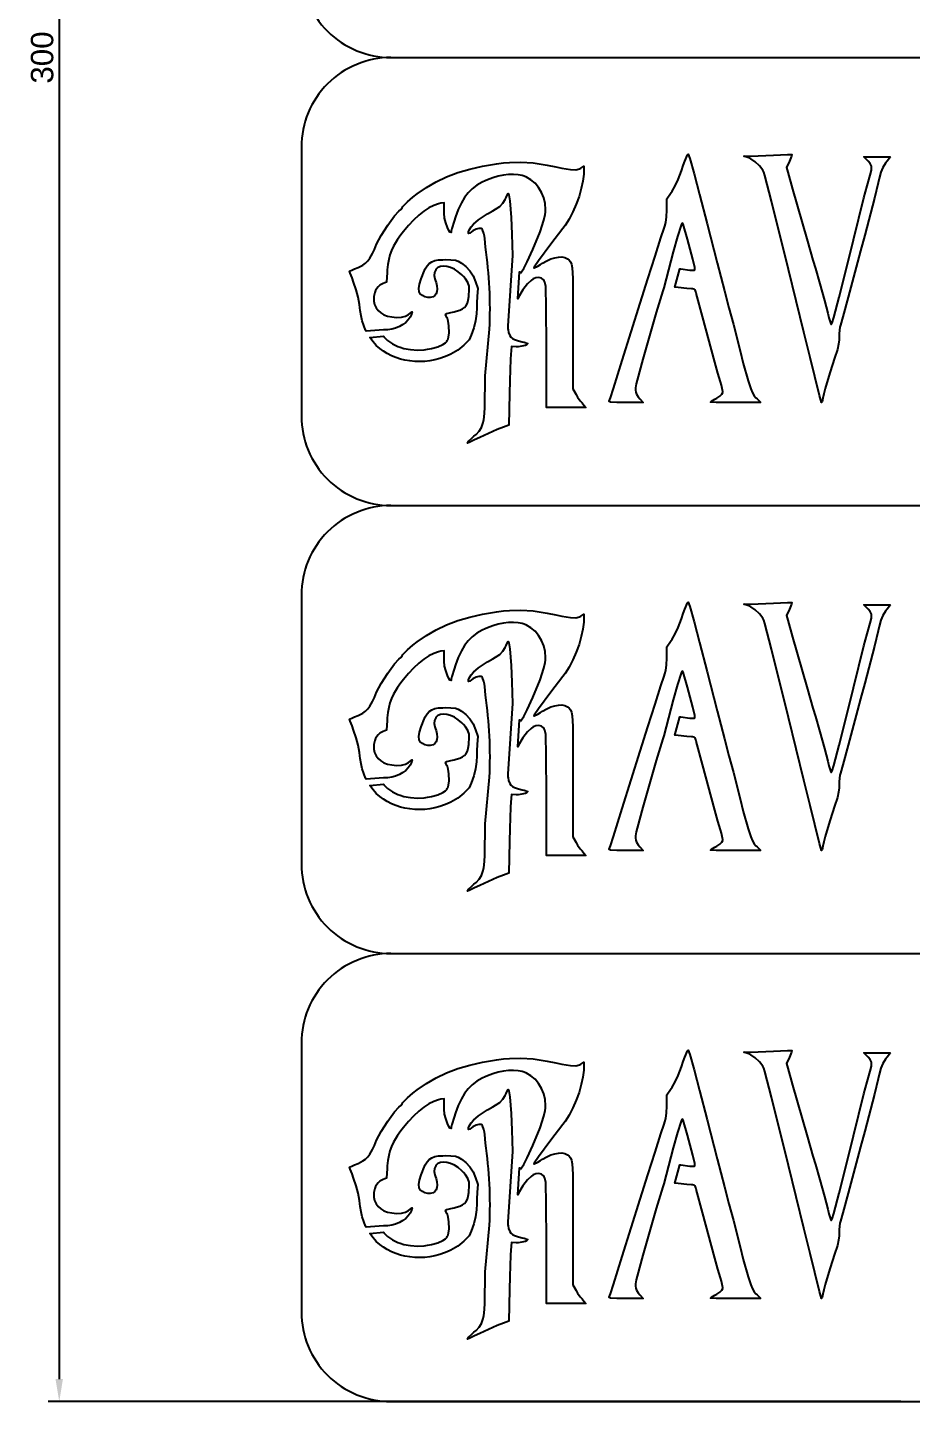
# Model space of a CAD drawing. Header units: millimetres. Extents: x 2045 to 2776, y 1347 to 1669.
# Drawn here: x 2045 to 2143.6, y 1346.8 to 1500.2 of the extents above; entities that cross this region are included whole.
import ezdxf

# ---------------------------------------------------------------- set-up
doc = ezdxf.new("R2010")
doc.units = ezdxf.units.MM
doc.styles.get("Standard").update_dxf_attribs({"font": 'arial.ttf'})
doc.dimstyles.new('ISO-25', dxfattribs={"dimtxt": 2.5, "dimasz": 2.5, "dimexe": 1.25, "dimexo": 0.625, "dimtad": 1, "dimtxsty": 'Standard', "dimcen": 2.5, "dimadec": 0, "dimazin": 0, "dimtfac": 1, "dimtmove": 0, "dimatfit": 3, "dimfxl": 1, "dimarcsym": 0})

# ---------------------------------------------------------------- blocks, each defined once
blk = doc.blocks.new('*D9')
at = {"color": 0, "lineweight": -2, "transparency": 16777216}
for p, q in [((2142.4, 1646.84), (2047.26, 1646.84)), ((2048.51, 1644.34), (2048.51, 1349.34)), ((2142.4, 1346.84), (2047.26, 1346.84))]:
    blk.add_line(p, q, dxfattribs=at)
at = {"color": 0, "transparency": 16777216}
for points in [[(2048.09, 1644.34), (2048.92, 1644.34), (2048.51, 1646.84)], [(2048.09, 1349.34), (2048.92, 1349.34), (2048.51, 1346.84)]]:
    blk.add_solid(points, dxfattribs=at)
at = {"layer": 'Defpoints', "color": 0, "transparency": 16777216}
for p in [(2143.02, 1646.84), (2048.51, 1346.84), (2143.02, 1346.84)]:
    blk.add_point(p, dxfattribs=at)
at = {"color": 0, "transparency": 16777216, "insert": (2046.61, 1496.84), "char_height": 2.5, "attachment_point": 5, "rotation": 90}
blk.add_mtext('300', dxfattribs=at)

msp = doc.modelspace()

# ---------------------------------------------------------------- linework, layer by layer
for points in [[(2085.523, 1546.839, 0.4142136), (2075.523, 1536.839), (2075.523, 1506.839, 0.4142136), (2085.523, 1496.839), (2200.523, 1496.839, 0.4142136), (2215.523, 1511.839)], [(2085.523, 1496.839, 0.4142136), (2075.523, 1486.839), (2075.523, 1456.839, 0.4142136), (2085.523, 1446.839), (2200.523, 1446.839, 0.4142136), (2215.523, 1461.839)], [(2085.523, 1446.839, 0.4142136), (2075.523, 1436.839), (2075.523, 1406.839, 0.4142136), (2085.523, 1396.839), (2200.523, 1396.839, 0.4142136), (2215.523, 1411.839)], [(2085.523, 1396.839, 0.4142136), (2075.523, 1386.839), (2075.523, 1356.839, 0.4142136), (2085.523, 1346.839), (2200.523, 1346.839, 0.4142136), (2215.523, 1361.839)]]:
    msp.add_lwpolyline(points, format="xyb")
for points in [[(2126.792, 1458.345), (2123.988, 1458.345), (2121.812, 1458.353), (2121.184, 1458.384), (2121.285, 1458.477), (2121.641, 1458.694), (2121.866, 1458.826), (2122.207, 1459.058), (2122.423, 1459.275), (2122.532, 1459.468), (2122.54, 1459.561), (2122.524, 1459.701), (2122.385, 1460.282), (2122.284, 1460.638), (2122.005, 1461.606), (2121.664, 1462.853), (2120.286, 1467.943), (2119.581, 1470.522), (2119.526, 1470.693), (2119.449, 1470.909), (2119.356, 1471.002), (2119.193, 1471.033), (2119.069, 1471.033), (2118.535, 1471.064), (2117.551, 1471.181), (2117.208, 1471.218), (2117.747, 1473.252), (2117.869, 1473.241), (2118.876, 1473.117), (2119.379, 1473.094), (2119.441, 1473.156), (2119.441, 1473.218), (2119.418, 1473.396), (2119.201, 1474.341), (2118.605, 1476.556), (2118.117, 1478.23), (2118.093, 1478.299), (2118.024, 1478.353), (2117.985, 1478.33), (2117.9, 1478.137), (2117.497, 1476.851), (2117.017, 1475.147), (2115.955, 1471.142), (2115.839, 1470.809), (2115.119, 1468.384), (2113.624, 1463.171), (2112.989, 1460.824), (2112.888, 1460.429), (2112.811, 1459.964), (2112.811, 1459.709), (2112.842, 1459.476), (2112.919, 1459.267), (2113.113, 1458.957), (2113.306, 1458.733), (2113.655, 1458.345), (2111.742, 1458.345), (2110.727, 1458.353), (2110.03, 1458.392), (2109.868, 1458.432), (2109.877, 1458.459), (2109.875, 1458.461), (2109.883, 1458.477), (2110.014, 1458.872), (2110.34, 1459.902), (2111.316, 1463.032), (2113.337, 1469.438), (2114.197, 1472.157), (2114.987, 1474.666), (2115.638, 1476.704), (2116.017, 1477.811), (2116.095, 1478.036), (2116.203, 1478.423), (2116.281, 1479.066), (2116.289, 1479.794), (2116.296, 1481.057), (2116.707, 1481.661), (2116.893, 1481.932), (2117.226, 1482.521), (2117.551, 1483.241), (2117.923, 1484.186), (2118.14, 1484.775), (2118.326, 1485.286), (2118.605, 1485.968), (2118.678, 1486.062), (2118.853, 1485.565), (2119.341, 1483.853), (2119.96, 1481.537), (2120.82, 1478.261), (2121.92, 1473.938), (2122.726, 1470.809), (2123.229, 1468.903), (2123.725, 1467.052), (2124.468, 1464.108), (2124.825, 1462.699), (2125.359, 1460.754), (2125.669, 1459.848), (2125.863, 1459.414), (2126.049, 1459.097), (2126.25, 1458.849), (2126.366, 1458.74), (2126.792, 1458.345)], [(2141.247, 1485.751), (2140.89, 1485.286), (2140.697, 1485.031), (2140.41, 1484.566), (2140.193, 1484.047), (2139.992, 1483.334), (2139.868, 1482.846), (2139.457, 1481.134), (2138.381, 1477.006), (2137.9, 1475.247), (2137.559, 1474.008), (2136.529, 1470.104), (2135.94, 1467.896), (2135.662, 1466.959), (2135.6, 1466.727), (2135.522, 1466.045), (2135.514, 1465.642), (2135.514, 1465.348), (2135.468, 1464.852), (2135.329, 1464.256), (2135.026, 1463.303), (2134.786, 1462.59), (2134.484, 1461.661), (2133.965, 1459.887), (2133.834, 1459.314), (2133.725, 1458.818), (2133.617, 1458.43), (2133.56, 1458.355), (2133.338, 1459.128), (2132.277, 1463.372), (2131.587, 1466.192), (2129.891, 1473.164), (2127.977, 1480.817), (2127.242, 1483.66), (2127.11, 1484.055), (2127.001, 1484.279), (2126.637, 1484.752), (2126.173, 1485.186), (2125.677, 1485.526), (2125.444, 1485.635), (2124.91, 1485.836), (2125.537, 1485.844), (2126.482, 1485.867), (2128.202, 1485.937), (2129.782, 1485.999), (2130.255, 1485.999), (2130.208, 1485.828), (2129.976, 1485.279), (2129.666, 1484.581), (2129.821, 1484.031), (2130.34, 1482.157), (2130.82, 1480.476), (2132.005, 1476.347), (2132.61, 1474.225), (2132.873, 1473.28), (2133.369, 1471.568), (2133.888, 1469.709), (2134.26, 1468.299), (2134.384, 1467.803), (2134.593, 1467.129), (2134.639, 1467.06), (2134.662, 1467.075), (2134.748, 1467.246), (2134.926, 1467.811), (2135.538, 1470.088), (2136.188, 1472.73), (2137.118, 1476.51), (2138.295, 1481.181), (2138.659, 1482.505), (2138.992, 1483.706), (2139.132, 1484.272), (2139.147, 1484.434), (2139.124, 1484.729), (2139, 1485.007), (2138.783, 1485.286), (2138.628, 1485.426), (2138.272, 1485.743), (2139.759, 1485.743), (2141.247, 1485.751)], [(2107.04, 1483.815), (2106.939, 1483.04), (2106.761, 1482.203), (2106.513, 1481.336), (2106.188, 1480.46), (2105.816, 1479.608), (2105.398, 1478.811), (2104.94, 1478.082), (2104.7, 1477.765), (2103.368, 1476.022), (2101.966, 1474.132), (2101.486, 1473.442), (2101.447, 1473.357), (2101.501, 1473.349), (2101.904, 1473.559), (2102.198, 1473.752), (2102.431, 1473.899), (2102.903, 1474.163), (2103.36, 1474.356), (2103.802, 1474.496), (2104.212, 1474.566), (2104.592, 1474.581), (2104.917, 1474.519), (2105.22, 1474.381), (2105.398, 1474.217), (2105.552, 1474.047), (2105.661, 1473.791), (2105.738, 1473.357), (2105.808, 1472.226), (2105.831, 1469.151), (2105.831, 1459.848), (2106.195, 1459.213), (2106.35, 1458.949), (2106.629, 1458.531), (2106.707, 1458.446), (2106.869, 1458.283), (2107.055, 1458.043), (2107.249, 1457.764), (2102.888, 1457.764), (2102.857, 1464.666), (2102.841, 1468.903), (2102.787, 1471.289), (2102.702, 1471.785), (2102.632, 1471.901), (2102.547, 1472.04), (2102.315, 1472.219), (2102.028, 1472.296), (2101.695, 1472.257), (2101.509, 1472.188), (2101.401, 1472.133), (2101.153, 1471.963), (2100.773, 1471.599), (2100.246, 1470.925), (2099.735, 1470.104), (2099.662, 1469.916), (2099.867, 1472.913), (2099.998, 1472.792), (2100.153, 1473.024), (2100.332, 1473.303), (2100.727, 1474.047), (2101.362, 1475.41), (2102.152, 1477.385), (2102.578, 1478.679), (2102.733, 1479.337), (2102.764, 1479.57), (2102.779, 1479.895), (2102.717, 1480.546), (2102.562, 1481.173), (2102.315, 1481.77), (2101.989, 1482.32), (2101.602, 1482.8), (2101.145, 1483.203), (2100.649, 1483.497), (2100.378, 1483.598), (2100.169, 1483.667), (2099.696, 1483.753), (2099.185, 1483.784), (2098.635, 1483.768), (2098.07, 1483.698), (2097.481, 1483.582), (2096.892, 1483.412), (2096.304, 1483.203), (2096.017, 1483.071), (2095.692, 1482.924), (2095.111, 1482.583), (2094.599, 1482.196), (2094.15, 1481.746), (2093.74, 1481.22), (2093.376, 1480.608), (2093.035, 1479.887), (2092.717, 1479.058), (2092.562, 1478.586), (2092.307, 1477.773), (2092.229, 1477.447), (2092.229, 1477.299), (2092.09, 1477.362), (2091.969, 1477.533), (2091.819, 1477.881), (2091.625, 1478.408), (2091.509, 1478.919), (2091.462, 1479.469), (2091.454, 1479.771), (2091.454, 1480.639), (2091.09, 1480.577), (2090.835, 1480.522), (2090.308, 1480.336), (2089.758, 1480.05), (2089.193, 1479.686), (2088.619, 1479.229), (2088.046, 1478.702), (2087.473, 1478.098), (2086.908, 1477.424), (2086.636, 1477.06), (2086.257, 1476.525), (2085.815, 1475.782), (2085.591, 1475.302), (2085.405, 1474.806), (2085.273, 1474.295), (2085.172, 1473.752), (2085.11, 1473.156), (2085.095, 1472.838), (2085.041, 1471.785), (2084.638, 1471.614), (2084.514, 1471.56), (2084.289, 1471.421), (2084.096, 1471.258), (2083.941, 1471.064), (2083.809, 1470.847), (2083.716, 1470.6), (2083.623, 1470.181), (2083.615, 1469.871), (2083.623, 1469.655), (2083.701, 1469.26), (2083.856, 1468.911), (2084.08, 1468.601), (2084.375, 1468.338), (2084.731, 1468.129), (2085.149, 1467.974), (2085.629, 1467.881), (2085.885, 1467.857), (2086.179, 1467.842), (2086.698, 1467.873), (2087.132, 1467.981), (2087.481, 1468.152), (2087.62, 1468.268), (2087.713, 1468.353), (2087.899, 1468.469), (2087.775, 1468.067), (2087.667, 1467.85), (2087.457, 1467.548), (2087.179, 1467.277), (2086.838, 1467.029), (2086.458, 1466.812), (2086.04, 1466.649), (2085.606, 1466.525), (2085.165, 1466.463), (2084.948, 1466.455), (2084.684, 1466.448), (2082.763, 1466.281), (2082.686, 1466.424), (2082.484, 1466.92), (2082.314, 1467.447), (2082.182, 1468.005), (2082.089, 1468.593), (2082.058, 1468.903), (2082.012, 1469.291), (2081.865, 1470.096), (2081.648, 1470.925), (2081.354, 1471.785), (2081.175, 1472.234), (2080.966, 1472.761), (2080.898, 1472.991), (2081.237, 1473.156), (2081.462, 1473.241), (2081.88, 1473.404), (2082.392, 1473.683), (2082.686, 1473.899), (2082.934, 1474.155), (2083.166, 1474.442), (2083.476, 1474.968), (2083.67, 1475.402), (2083.925, 1475.991), (2084.173, 1476.502), (2084.429, 1476.982), (2085.157, 1478.113), (2085.931, 1479.159), (2086.396, 1479.686), (2086.613, 1479.864), (2086.753, 1480.058), (2086.853, 1480.213), (2087.349, 1480.716), (2087.969, 1481.243), (2088.449, 1481.63), (2089.471, 1482.343), (2090.556, 1482.978), (2091.726, 1483.528), (2092.973, 1484), (2094.313, 1484.395), (2095.746, 1484.721), (2097.28, 1484.969), (2098.085, 1485.069), (2098.751, 1485.139), (2100.029, 1485.17), (2101.377, 1485.069), (2102.957, 1484.822), (2103.91, 1484.636), (2104.584, 1484.496), (2105.545, 1484.341), (2106.149, 1484.31), (2106.552, 1484.403), (2106.722, 1484.496), (2107.047, 1484.698), (2107.047, 1484.171), (2107.04, 1483.815)], [(2095.196, 1471.072), (2095.149, 1470.201), (2095.109, 1469.422), (2095.102, 1468.914), (2095.048, 1468.23), (2094.937, 1467.449), (2094.765, 1466.67), (2094.48, 1465.867), (2094.243, 1465.325), (2093.67, 1464.72), (2092.988, 1464.186), (2092.214, 1463.729), (2091.78, 1463.535), (2091.509, 1463.427), (2090.959, 1463.241), (2090.401, 1463.094), (2089.843, 1462.993), (2089.286, 1462.931), (2088.72, 1462.908), (2088.17, 1462.915), (2087.62, 1462.97), (2087.086, 1463.063), (2086.567, 1463.187), (2086.063, 1463.357), (2085.575, 1463.551), (2085.11, 1463.791), (2084.677, 1464.062), (2084.266, 1464.372), (2083.887, 1464.713), (2083.716, 1464.898), (2083.538, 1465.1), (2083.145, 1465.605), (2084.673, 1465.738), (2084.723, 1465.665), (2085.149, 1465.255), (2085.691, 1464.883), (2086.272, 1464.589), (2086.551, 1464.496), (2086.954, 1464.379), (2087.713, 1464.24), (2088.464, 1464.186), (2089.216, 1464.225), (2089.603, 1464.279), (2090.037, 1464.356), (2090.757, 1464.55), (2091.307, 1464.798), (2091.594, 1465.007), (2091.741, 1465.162), (2091.795, 1465.239), (2091.85, 1465.34), (2091.927, 1465.611), (2091.997, 1466.115), (2091.989, 1466.881), (2091.911, 1467.408), (2091.826, 1467.695), (2091.772, 1467.811), (2091.687, 1467.966), (2091.604, 1468.164), (2091.749, 1468.26), (2092.19, 1468.376), (2092.578, 1468.462), (2092.81, 1468.524), (2093.197, 1468.64), (2093.499, 1468.779), (2093.74, 1468.95), (2093.925, 1469.159), (2094.057, 1469.422), (2094.142, 1469.748), (2094.204, 1470.15), (2094.228, 1470.39), (2094.259, 1470.762), (2094.243, 1471.32), (2094.111, 1471.746), (2093.825, 1472.157), (2093.608, 1472.404), (2093.414, 1472.598), (2093.011, 1472.939), (2092.593, 1473.21), (2092.175, 1473.411), (2091.772, 1473.528), (2091.393, 1473.566), (2091.052, 1473.52), (2090.765, 1473.388), (2090.657, 1473.28), (2090.525, 1473.14), (2090.37, 1472.846), (2090.331, 1472.521), (2090.401, 1472.141), (2090.478, 1471.924), (2090.556, 1471.723), (2090.649, 1471.343), (2090.688, 1471.002), (2090.657, 1470.708), (2090.571, 1470.46), (2090.424, 1470.274), (2090.215, 1470.135), (2089.909, 1470.061), (2089.642, 1470.073), (2089.309, 1470.143), (2089.022, 1470.267), (2088.793, 1470.462), (2088.681, 1470.685), (2088.643, 1471.057), (2088.72, 1471.545), (2088.898, 1472.157), (2089.038, 1472.521), (2089.146, 1472.8), (2089.355, 1473.249), (2089.564, 1473.605), (2089.797, 1473.868), (2090.076, 1474.054), (2090.401, 1474.178), (2090.812, 1474.248), (2091.307, 1474.271), (2091.602, 1474.279), (2092.206, 1474.271), (2092.709, 1474.209), (2093.013, 1474.099), (2093.376, 1473.892), (2093.879, 1473.504), (2094.305, 1473.024), (2094.677, 1472.459), (2094.971, 1471.8), (2095.196, 1471.072)], [(2126.792, 1408.345), (2123.988, 1408.345), (2121.812, 1408.353), (2121.184, 1408.384), (2121.285, 1408.477), (2121.641, 1408.694), (2121.866, 1408.826), (2122.207, 1409.058), (2122.423, 1409.275), (2122.532, 1409.468), (2122.54, 1409.561), (2122.524, 1409.701), (2122.385, 1410.282), (2122.284, 1410.638), (2122.005, 1411.606), (2121.664, 1412.853), (2120.286, 1417.943), (2119.581, 1420.522), (2119.526, 1420.693), (2119.449, 1420.909), (2119.356, 1421.002), (2119.193, 1421.033), (2119.069, 1421.033), (2118.535, 1421.064), (2117.551, 1421.181), (2117.208, 1421.218), (2117.747, 1423.252), (2117.869, 1423.241), (2118.876, 1423.117), (2119.379, 1423.094), (2119.441, 1423.156), (2119.441, 1423.218), (2119.418, 1423.396), (2119.201, 1424.341), (2118.605, 1426.556), (2118.117, 1428.23), (2118.093, 1428.299), (2118.024, 1428.353), (2117.985, 1428.33), (2117.9, 1428.137), (2117.497, 1426.851), (2117.017, 1425.147), (2115.955, 1421.142), (2115.839, 1420.809), (2115.119, 1418.384), (2113.624, 1413.171), (2112.989, 1410.824), (2112.888, 1410.429), (2112.811, 1409.964), (2112.811, 1409.709), (2112.842, 1409.476), (2112.919, 1409.267), (2113.113, 1408.957), (2113.306, 1408.733), (2113.655, 1408.345), (2111.742, 1408.345), (2110.727, 1408.353), (2110.03, 1408.392), (2109.868, 1408.432), (2109.877, 1408.459), (2109.875, 1408.461), (2109.883, 1408.477), (2110.014, 1408.872), (2110.34, 1409.902), (2111.316, 1413.032), (2113.337, 1419.438), (2114.197, 1422.157), (2114.987, 1424.666), (2115.638, 1426.704), (2116.017, 1427.811), (2116.095, 1428.036), (2116.203, 1428.423), (2116.281, 1429.066), (2116.289, 1429.794), (2116.296, 1431.057), (2116.707, 1431.661), (2116.893, 1431.932), (2117.226, 1432.521), (2117.551, 1433.241), (2117.923, 1434.186), (2118.14, 1434.775), (2118.326, 1435.286), (2118.605, 1435.968), (2118.678, 1436.062), (2118.853, 1435.565), (2119.341, 1433.853), (2119.96, 1431.537), (2120.82, 1428.261), (2121.92, 1423.938), (2122.726, 1420.809), (2123.229, 1418.903), (2123.725, 1417.052), (2124.468, 1414.108), (2124.825, 1412.699), (2125.359, 1410.754), (2125.669, 1409.848), (2125.863, 1409.414), (2126.049, 1409.097), (2126.25, 1408.849), (2126.366, 1408.74), (2126.792, 1408.345)], [(2141.247, 1435.751), (2140.89, 1435.286), (2140.697, 1435.031), (2140.41, 1434.566), (2140.193, 1434.047), (2139.992, 1433.334), (2139.868, 1432.846), (2139.457, 1431.134), (2138.381, 1427.006), (2137.9, 1425.247), (2137.559, 1424.008), (2136.529, 1420.104), (2135.94, 1417.896), (2135.662, 1416.959), (2135.6, 1416.727), (2135.522, 1416.045), (2135.514, 1415.642), (2135.514, 1415.348), (2135.468, 1414.852), (2135.329, 1414.256), (2135.026, 1413.303), (2134.786, 1412.59), (2134.484, 1411.661), (2133.965, 1409.887), (2133.834, 1409.314), (2133.725, 1408.818), (2133.617, 1408.43), (2133.56, 1408.355), (2133.338, 1409.128), (2132.277, 1413.372), (2131.587, 1416.192), (2129.891, 1423.164), (2127.977, 1430.817), (2127.242, 1433.66), (2127.11, 1434.055), (2127.001, 1434.279), (2126.637, 1434.752), (2126.173, 1435.186), (2125.677, 1435.526), (2125.444, 1435.635), (2124.91, 1435.836), (2125.537, 1435.844), (2126.482, 1435.867), (2128.202, 1435.937), (2129.782, 1435.999), (2130.255, 1435.999), (2130.208, 1435.828), (2129.976, 1435.279), (2129.666, 1434.581), (2129.821, 1434.031), (2130.34, 1432.157), (2130.82, 1430.476), (2132.005, 1426.347), (2132.61, 1424.225), (2132.873, 1423.28), (2133.369, 1421.568), (2133.888, 1419.709), (2134.26, 1418.299), (2134.384, 1417.803), (2134.593, 1417.129), (2134.639, 1417.06), (2134.662, 1417.075), (2134.748, 1417.246), (2134.926, 1417.811), (2135.538, 1420.088), (2136.188, 1422.73), (2137.118, 1426.51), (2138.295, 1431.181), (2138.659, 1432.505), (2138.992, 1433.706), (2139.132, 1434.272), (2139.147, 1434.434), (2139.124, 1434.729), (2139, 1435.007), (2138.783, 1435.286), (2138.628, 1435.426), (2138.272, 1435.743), (2139.759, 1435.743), (2141.247, 1435.751)], [(2107.04, 1433.815), (2106.939, 1433.04), (2106.761, 1432.203), (2106.513, 1431.336), (2106.188, 1430.46), (2105.816, 1429.608), (2105.398, 1428.811), (2104.94, 1428.082), (2104.7, 1427.765), (2103.368, 1426.022), (2101.966, 1424.132), (2101.486, 1423.442), (2101.447, 1423.357), (2101.501, 1423.349), (2101.904, 1423.559), (2102.198, 1423.752), (2102.431, 1423.899), (2102.903, 1424.163), (2103.36, 1424.356), (2103.802, 1424.496), (2104.212, 1424.566), (2104.592, 1424.581), (2104.917, 1424.519), (2105.22, 1424.381), (2105.398, 1424.217), (2105.552, 1424.047), (2105.661, 1423.791), (2105.738, 1423.357), (2105.808, 1422.226), (2105.831, 1419.151), (2105.831, 1409.848), (2106.195, 1409.213), (2106.35, 1408.949), (2106.629, 1408.531), (2106.707, 1408.446), (2106.869, 1408.283), (2107.055, 1408.043), (2107.249, 1407.764), (2102.888, 1407.764), (2102.857, 1414.666), (2102.841, 1418.903), (2102.787, 1421.289), (2102.702, 1421.785), (2102.632, 1421.901), (2102.547, 1422.04), (2102.315, 1422.219), (2102.028, 1422.296), (2101.695, 1422.257), (2101.509, 1422.188), (2101.401, 1422.133), (2101.153, 1421.963), (2100.773, 1421.599), (2100.246, 1420.925), (2099.735, 1420.104), (2099.662, 1419.916), (2099.867, 1422.913), (2099.998, 1422.792), (2100.153, 1423.024), (2100.332, 1423.303), (2100.727, 1424.047), (2101.362, 1425.41), (2102.152, 1427.385), (2102.578, 1428.679), (2102.733, 1429.337), (2102.764, 1429.57), (2102.779, 1429.895), (2102.717, 1430.546), (2102.562, 1431.173), (2102.315, 1431.77), (2101.989, 1432.32), (2101.602, 1432.8), (2101.145, 1433.203), (2100.649, 1433.497), (2100.378, 1433.598), (2100.169, 1433.667), (2099.696, 1433.753), (2099.185, 1433.784), (2098.635, 1433.768), (2098.07, 1433.698), (2097.481, 1433.582), (2096.892, 1433.412), (2096.304, 1433.203), (2096.017, 1433.071), (2095.692, 1432.924), (2095.111, 1432.583), (2094.599, 1432.196), (2094.15, 1431.746), (2093.74, 1431.22), (2093.376, 1430.608), (2093.035, 1429.887), (2092.717, 1429.058), (2092.562, 1428.586), (2092.307, 1427.773), (2092.229, 1427.447), (2092.229, 1427.299), (2092.09, 1427.362), (2091.969, 1427.533), (2091.819, 1427.881), (2091.625, 1428.408), (2091.509, 1428.919), (2091.462, 1429.469), (2091.454, 1429.771), (2091.454, 1430.639), (2091.09, 1430.577), (2090.835, 1430.522), (2090.308, 1430.336), (2089.758, 1430.05), (2089.193, 1429.686), (2088.619, 1429.229), (2088.046, 1428.702), (2087.473, 1428.098), (2086.908, 1427.424), (2086.636, 1427.06), (2086.257, 1426.525), (2085.815, 1425.782), (2085.591, 1425.302), (2085.405, 1424.806), (2085.273, 1424.295), (2085.172, 1423.752), (2085.11, 1423.156), (2085.095, 1422.838), (2085.041, 1421.785), (2084.638, 1421.614), (2084.514, 1421.56), (2084.289, 1421.421), (2084.096, 1421.258), (2083.941, 1421.064), (2083.809, 1420.847), (2083.716, 1420.6), (2083.623, 1420.181), (2083.615, 1419.871), (2083.623, 1419.655), (2083.701, 1419.26), (2083.856, 1418.911), (2084.08, 1418.601), (2084.375, 1418.338), (2084.731, 1418.129), (2085.149, 1417.974), (2085.629, 1417.881), (2085.885, 1417.857), (2086.179, 1417.842), (2086.698, 1417.873), (2087.132, 1417.981), (2087.481, 1418.152), (2087.62, 1418.268), (2087.713, 1418.353), (2087.899, 1418.469), (2087.775, 1418.067), (2087.667, 1417.85), (2087.457, 1417.548), (2087.179, 1417.277), (2086.838, 1417.029), (2086.458, 1416.812), (2086.04, 1416.649), (2085.606, 1416.525), (2085.165, 1416.463), (2084.948, 1416.455), (2084.684, 1416.448), (2082.763, 1416.281), (2082.686, 1416.424), (2082.484, 1416.92), (2082.314, 1417.447), (2082.182, 1418.005), (2082.089, 1418.593), (2082.058, 1418.903), (2082.012, 1419.291), (2081.865, 1420.096), (2081.648, 1420.925), (2081.354, 1421.785), (2081.175, 1422.234), (2080.966, 1422.761), (2080.898, 1422.991), (2081.237, 1423.156), (2081.462, 1423.241), (2081.88, 1423.404), (2082.392, 1423.683), (2082.686, 1423.899), (2082.934, 1424.155), (2083.166, 1424.442), (2083.476, 1424.968), (2083.67, 1425.402), (2083.925, 1425.991), (2084.173, 1426.502), (2084.429, 1426.982), (2085.157, 1428.113), (2085.931, 1429.159), (2086.396, 1429.686), (2086.613, 1429.864), (2086.753, 1430.058), (2086.853, 1430.213), (2087.349, 1430.716), (2087.969, 1431.243), (2088.449, 1431.63), (2089.471, 1432.343), (2090.556, 1432.978), (2091.726, 1433.528), (2092.973, 1434), (2094.313, 1434.395), (2095.746, 1434.721), (2097.28, 1434.969), (2098.085, 1435.069), (2098.751, 1435.139), (2100.029, 1435.17), (2101.377, 1435.069), (2102.957, 1434.822), (2103.91, 1434.636), (2104.584, 1434.496), (2105.545, 1434.341), (2106.149, 1434.31), (2106.552, 1434.403), (2106.722, 1434.496), (2107.047, 1434.698), (2107.047, 1434.171), (2107.04, 1433.815)], [(2095.196, 1421.072), (2095.149, 1420.201), (2095.109, 1419.422), (2095.102, 1418.914), (2095.048, 1418.23), (2094.937, 1417.449), (2094.765, 1416.67), (2094.48, 1415.867), (2094.243, 1415.325), (2093.67, 1414.72), (2092.988, 1414.186), (2092.214, 1413.729), (2091.78, 1413.535), (2091.509, 1413.427), (2090.959, 1413.241), (2090.401, 1413.094), (2089.843, 1412.993), (2089.286, 1412.931), (2088.72, 1412.908), (2088.17, 1412.915), (2087.62, 1412.97), (2087.086, 1413.063), (2086.567, 1413.187), (2086.063, 1413.357), (2085.575, 1413.551), (2085.11, 1413.791), (2084.677, 1414.062), (2084.266, 1414.372), (2083.887, 1414.713), (2083.716, 1414.898), (2083.538, 1415.1), (2083.145, 1415.605), (2084.673, 1415.738), (2084.723, 1415.665), (2085.149, 1415.255), (2085.691, 1414.883), (2086.272, 1414.589), (2086.551, 1414.496), (2086.954, 1414.379), (2087.713, 1414.24), (2088.464, 1414.186), (2089.216, 1414.225), (2089.603, 1414.279), (2090.037, 1414.356), (2090.757, 1414.55), (2091.307, 1414.798), (2091.594, 1415.007), (2091.741, 1415.162), (2091.795, 1415.239), (2091.85, 1415.34), (2091.927, 1415.611), (2091.997, 1416.115), (2091.989, 1416.881), (2091.911, 1417.408), (2091.826, 1417.695), (2091.772, 1417.811), (2091.687, 1417.966), (2091.604, 1418.164), (2091.749, 1418.26), (2092.19, 1418.376), (2092.578, 1418.462), (2092.81, 1418.524), (2093.197, 1418.64), (2093.499, 1418.779), (2093.74, 1418.95), (2093.925, 1419.159), (2094.057, 1419.422), (2094.142, 1419.748), (2094.204, 1420.15), (2094.228, 1420.39), (2094.259, 1420.762), (2094.243, 1421.32), (2094.111, 1421.746), (2093.825, 1422.157), (2093.608, 1422.404), (2093.414, 1422.598), (2093.011, 1422.939), (2092.593, 1423.21), (2092.175, 1423.411), (2091.772, 1423.528), (2091.393, 1423.566), (2091.052, 1423.52), (2090.765, 1423.388), (2090.657, 1423.28), (2090.525, 1423.14), (2090.37, 1422.846), (2090.331, 1422.521), (2090.401, 1422.141), (2090.478, 1421.924), (2090.556, 1421.723), (2090.649, 1421.343), (2090.688, 1421.002), (2090.657, 1420.708), (2090.571, 1420.46), (2090.424, 1420.274), (2090.215, 1420.135), (2089.909, 1420.061), (2089.642, 1420.073), (2089.309, 1420.143), (2089.022, 1420.267), (2088.793, 1420.462), (2088.681, 1420.685), (2088.643, 1421.057), (2088.72, 1421.545), (2088.898, 1422.157), (2089.038, 1422.521), (2089.146, 1422.8), (2089.355, 1423.249), (2089.564, 1423.605), (2089.797, 1423.868), (2090.076, 1424.054), (2090.401, 1424.178), (2090.812, 1424.248), (2091.307, 1424.271), (2091.602, 1424.279), (2092.206, 1424.271), (2092.709, 1424.209), (2093.013, 1424.099), (2093.376, 1423.892), (2093.879, 1423.504), (2094.305, 1423.024), (2094.677, 1422.459), (2094.971, 1421.8), (2095.196, 1421.072)], [(2107.04, 1383.815), (2106.939, 1383.04), (2106.761, 1382.203), (2106.513, 1381.336), (2106.188, 1380.46), (2105.816, 1379.608), (2105.398, 1378.811), (2104.94, 1378.082), (2104.7, 1377.765), (2103.368, 1376.022), (2101.966, 1374.132), (2101.486, 1373.442), (2101.447, 1373.357), (2101.501, 1373.349), (2101.904, 1373.559), (2102.198, 1373.752), (2102.431, 1373.899), (2102.903, 1374.163), (2103.36, 1374.356), (2103.802, 1374.496), (2104.212, 1374.566), (2104.592, 1374.581), (2104.917, 1374.519), (2105.22, 1374.381), (2105.398, 1374.217), (2105.552, 1374.047), (2105.661, 1373.791), (2105.738, 1373.357), (2105.808, 1372.226), (2105.831, 1369.151), (2105.831, 1359.848), (2106.195, 1359.213), (2106.35, 1358.949), (2106.629, 1358.531), (2106.707, 1358.446), (2106.869, 1358.283), (2107.055, 1358.043), (2107.249, 1357.764), (2102.888, 1357.764), (2102.857, 1364.666), (2102.841, 1368.903), (2102.787, 1371.289), (2102.702, 1371.785), (2102.632, 1371.901), (2102.547, 1372.04), (2102.315, 1372.219), (2102.028, 1372.296), (2101.695, 1372.257), (2101.509, 1372.188), (2101.401, 1372.133), (2101.153, 1371.963), (2100.773, 1371.599), (2100.246, 1370.925), (2099.735, 1370.104), (2099.662, 1369.916), (2099.867, 1372.913), (2099.998, 1372.792), (2100.153, 1373.024), (2100.332, 1373.303), (2100.727, 1374.047), (2101.362, 1375.41), (2102.152, 1377.385), (2102.578, 1378.679), (2102.733, 1379.337), (2102.764, 1379.57), (2102.779, 1379.895), (2102.717, 1380.546), (2102.562, 1381.173), (2102.315, 1381.77), (2101.989, 1382.32), (2101.602, 1382.8), (2101.145, 1383.203), (2100.649, 1383.497), (2100.378, 1383.598), (2100.169, 1383.667), (2099.696, 1383.753), (2099.185, 1383.784), (2098.635, 1383.768), (2098.07, 1383.698), (2097.481, 1383.582), (2096.892, 1383.412), (2096.304, 1383.203), (2096.017, 1383.071), (2095.692, 1382.924), (2095.111, 1382.583), (2094.599, 1382.196), (2094.15, 1381.746), (2093.74, 1381.22), (2093.376, 1380.608), (2093.035, 1379.887), (2092.717, 1379.058), (2092.562, 1378.586), (2092.307, 1377.773), (2092.229, 1377.447), (2092.229, 1377.299), (2092.09, 1377.362), (2091.969, 1377.533), (2091.819, 1377.881), (2091.625, 1378.408), (2091.509, 1378.919), (2091.462, 1379.469), (2091.454, 1379.771), (2091.454, 1380.639), (2091.09, 1380.577), (2090.835, 1380.522), (2090.308, 1380.336), (2089.758, 1380.05), (2089.193, 1379.686), (2088.619, 1379.229), (2088.046, 1378.702), (2087.473, 1378.098), (2086.908, 1377.424), (2086.636, 1377.06), (2086.257, 1376.525), (2085.815, 1375.782), (2085.591, 1375.302), (2085.405, 1374.806), (2085.273, 1374.295), (2085.172, 1373.752), (2085.11, 1373.156), (2085.095, 1372.838), (2085.041, 1371.785), (2084.638, 1371.614), (2084.514, 1371.56), (2084.289, 1371.421), (2084.096, 1371.258), (2083.941, 1371.064), (2083.809, 1370.847), (2083.716, 1370.6), (2083.623, 1370.181), (2083.615, 1369.871), (2083.623, 1369.655), (2083.701, 1369.26), (2083.856, 1368.911), (2084.08, 1368.601), (2084.375, 1368.338), (2084.731, 1368.129), (2085.149, 1367.974), (2085.629, 1367.881), (2085.885, 1367.857), (2086.179, 1367.842), (2086.698, 1367.873), (2087.132, 1367.981), (2087.481, 1368.152), (2087.62, 1368.268), (2087.713, 1368.353), (2087.899, 1368.469), (2087.775, 1368.067), (2087.667, 1367.85), (2087.457, 1367.548), (2087.179, 1367.277), (2086.838, 1367.029), (2086.458, 1366.812), (2086.04, 1366.649), (2085.606, 1366.525), (2085.165, 1366.463), (2084.948, 1366.455), (2084.684, 1366.448), (2082.763, 1366.281), (2082.686, 1366.424), (2082.484, 1366.92), (2082.314, 1367.447), (2082.182, 1368.005), (2082.089, 1368.593), (2082.058, 1368.903), (2082.012, 1369.291), (2081.865, 1370.096), (2081.648, 1370.925), (2081.354, 1371.785), (2081.175, 1372.234), (2080.966, 1372.761), (2080.898, 1372.991), (2081.237, 1373.156), (2081.462, 1373.241), (2081.88, 1373.404), (2082.392, 1373.683), (2082.686, 1373.899), (2082.934, 1374.155), (2083.166, 1374.442), (2083.476, 1374.968), (2083.67, 1375.402), (2083.925, 1375.991), (2084.173, 1376.502), (2084.429, 1376.982), (2085.157, 1378.113), (2085.931, 1379.159), (2086.396, 1379.686), (2086.613, 1379.864), (2086.753, 1380.058), (2086.853, 1380.213), (2087.349, 1380.716), (2087.969, 1381.243), (2088.449, 1381.63), (2089.471, 1382.343), (2090.556, 1382.978), (2091.726, 1383.528), (2092.973, 1384), (2094.313, 1384.395), (2095.746, 1384.721), (2097.28, 1384.969), (2098.085, 1385.069), (2098.751, 1385.139), (2100.029, 1385.17), (2101.377, 1385.069), (2102.957, 1384.822), (2103.91, 1384.636), (2104.584, 1384.496), (2105.545, 1384.341), (2106.149, 1384.31), (2106.552, 1384.403), (2106.722, 1384.496), (2107.047, 1384.698), (2107.047, 1384.171), (2107.04, 1383.815)], [(2126.792, 1358.345), (2123.988, 1358.345), (2121.812, 1358.353), (2121.184, 1358.384), (2121.285, 1358.477), (2121.641, 1358.694), (2121.866, 1358.826), (2122.207, 1359.058), (2122.423, 1359.275), (2122.532, 1359.468), (2122.54, 1359.561), (2122.524, 1359.701), (2122.385, 1360.282), (2122.284, 1360.638), (2122.005, 1361.606), (2121.664, 1362.853), (2120.286, 1367.943), (2119.581, 1370.522), (2119.526, 1370.693), (2119.449, 1370.909), (2119.356, 1371.002), (2119.193, 1371.033), (2119.069, 1371.033), (2118.535, 1371.064), (2117.551, 1371.181), (2117.208, 1371.218), (2117.747, 1373.252), (2117.869, 1373.241), (2118.876, 1373.117), (2119.379, 1373.094), (2119.441, 1373.156), (2119.441, 1373.218), (2119.418, 1373.396), (2119.201, 1374.341), (2118.605, 1376.556), (2118.117, 1378.23), (2118.093, 1378.299), (2118.024, 1378.353), (2117.985, 1378.33), (2117.9, 1378.137), (2117.497, 1376.851), (2117.017, 1375.147), (2115.955, 1371.142), (2115.839, 1370.809), (2115.119, 1368.384), (2113.624, 1363.171), (2112.989, 1360.824), (2112.888, 1360.429), (2112.811, 1359.964), (2112.811, 1359.709), (2112.842, 1359.476), (2112.919, 1359.267), (2113.113, 1358.957), (2113.306, 1358.733), (2113.655, 1358.345), (2111.742, 1358.345), (2110.727, 1358.353), (2110.03, 1358.392), (2109.868, 1358.432), (2109.877, 1358.459), (2109.875, 1358.461), (2109.883, 1358.477), (2110.014, 1358.872), (2110.34, 1359.902), (2111.316, 1363.032), (2113.337, 1369.438), (2114.197, 1372.157), (2114.987, 1374.666), (2115.638, 1376.704), (2116.017, 1377.811), (2116.095, 1378.036), (2116.203, 1378.423), (2116.281, 1379.066), (2116.289, 1379.794), (2116.296, 1381.057), (2116.707, 1381.661), (2116.893, 1381.932), (2117.226, 1382.521), (2117.551, 1383.241), (2117.923, 1384.186), (2118.14, 1384.775), (2118.326, 1385.286), (2118.605, 1385.968), (2118.678, 1386.062), (2118.853, 1385.565), (2119.341, 1383.853), (2119.96, 1381.537), (2120.82, 1378.261), (2121.92, 1373.938), (2122.726, 1370.809), (2123.229, 1368.903), (2123.725, 1367.052), (2124.468, 1364.108), (2124.825, 1362.699), (2125.359, 1360.754), (2125.669, 1359.848), (2125.863, 1359.414), (2126.049, 1359.097), (2126.25, 1358.849), (2126.366, 1358.74), (2126.792, 1358.345)], [(2141.247, 1385.751), (2140.89, 1385.286), (2140.697, 1385.031), (2140.41, 1384.566), (2140.193, 1384.047), (2139.992, 1383.334), (2139.868, 1382.846), (2139.457, 1381.134), (2138.381, 1377.006), (2137.9, 1375.247), (2137.559, 1374.008), (2136.529, 1370.104), (2135.94, 1367.896), (2135.662, 1366.959), (2135.6, 1366.727), (2135.522, 1366.045), (2135.514, 1365.642), (2135.514, 1365.348), (2135.468, 1364.852), (2135.329, 1364.256), (2135.026, 1363.303), (2134.786, 1362.59), (2134.484, 1361.661), (2133.965, 1359.887), (2133.834, 1359.314), (2133.725, 1358.818), (2133.617, 1358.43), (2133.56, 1358.355), (2133.338, 1359.128), (2132.277, 1363.372), (2131.587, 1366.192), (2129.891, 1373.164), (2127.977, 1380.817), (2127.242, 1383.66), (2127.11, 1384.055), (2127.001, 1384.279), (2126.637, 1384.752), (2126.173, 1385.186), (2125.677, 1385.526), (2125.444, 1385.635), (2124.91, 1385.836), (2125.537, 1385.844), (2126.482, 1385.867), (2128.202, 1385.937), (2129.782, 1385.999), (2130.255, 1385.999), (2130.208, 1385.828), (2129.976, 1385.279), (2129.666, 1384.581), (2129.821, 1384.031), (2130.34, 1382.157), (2130.82, 1380.476), (2132.005, 1376.347), (2132.61, 1374.225), (2132.873, 1373.28), (2133.369, 1371.568), (2133.888, 1369.709), (2134.26, 1368.299), (2134.384, 1367.803), (2134.593, 1367.129), (2134.639, 1367.06), (2134.662, 1367.075), (2134.748, 1367.246), (2134.926, 1367.811), (2135.538, 1370.088), (2136.188, 1372.73), (2137.118, 1376.51), (2138.295, 1381.181), (2138.659, 1382.505), (2138.992, 1383.706), (2139.132, 1384.272), (2139.147, 1384.434), (2139.124, 1384.729), (2139, 1385.007), (2138.783, 1385.286), (2138.628, 1385.426), (2138.272, 1385.743), (2139.759, 1385.743), (2141.247, 1385.751)], [(2095.196, 1371.072), (2095.149, 1370.201), (2095.109, 1369.422), (2095.102, 1368.914), (2095.048, 1368.23), (2094.937, 1367.449), (2094.765, 1366.67), (2094.48, 1365.867), (2094.243, 1365.325), (2093.67, 1364.72), (2092.988, 1364.186), (2092.214, 1363.729), (2091.78, 1363.535), (2091.509, 1363.427), (2090.959, 1363.241), (2090.401, 1363.094), (2089.843, 1362.993), (2089.286, 1362.931), (2088.72, 1362.908), (2088.17, 1362.915), (2087.62, 1362.97), (2087.086, 1363.063), (2086.567, 1363.187), (2086.063, 1363.357), (2085.575, 1363.551), (2085.11, 1363.791), (2084.677, 1364.062), (2084.266, 1364.372), (2083.887, 1364.713), (2083.716, 1364.898), (2083.538, 1365.1), (2083.145, 1365.605), (2084.673, 1365.738), (2084.723, 1365.665), (2085.149, 1365.255), (2085.691, 1364.883), (2086.272, 1364.589), (2086.551, 1364.496), (2086.954, 1364.379), (2087.713, 1364.24), (2088.464, 1364.186), (2089.216, 1364.225), (2089.603, 1364.279), (2090.037, 1364.356), (2090.757, 1364.55), (2091.307, 1364.798), (2091.594, 1365.007), (2091.741, 1365.162), (2091.795, 1365.239), (2091.85, 1365.34), (2091.927, 1365.611), (2091.997, 1366.115), (2091.989, 1366.881), (2091.911, 1367.408), (2091.826, 1367.695), (2091.772, 1367.811), (2091.687, 1367.966), (2091.604, 1368.164), (2091.749, 1368.26), (2092.19, 1368.376), (2092.578, 1368.462), (2092.81, 1368.524), (2093.197, 1368.64), (2093.499, 1368.779), (2093.74, 1368.95), (2093.925, 1369.159), (2094.057, 1369.422), (2094.142, 1369.748), (2094.204, 1370.15), (2094.228, 1370.39), (2094.259, 1370.762), (2094.243, 1371.32), (2094.111, 1371.746), (2093.825, 1372.157), (2093.608, 1372.404), (2093.414, 1372.598), (2093.011, 1372.939), (2092.593, 1373.21), (2092.175, 1373.411), (2091.772, 1373.528), (2091.393, 1373.566), (2091.052, 1373.52), (2090.765, 1373.388), (2090.657, 1373.28), (2090.525, 1373.14), (2090.37, 1372.846), (2090.331, 1372.521), (2090.401, 1372.141), (2090.478, 1371.924), (2090.556, 1371.723), (2090.649, 1371.343), (2090.688, 1371.002), (2090.657, 1370.708), (2090.571, 1370.46), (2090.424, 1370.274), (2090.215, 1370.135), (2089.909, 1370.061), (2089.642, 1370.073), (2089.309, 1370.143), (2089.022, 1370.267), (2088.793, 1370.462), (2088.681, 1370.685), (2088.643, 1371.057), (2088.72, 1371.545), (2088.898, 1372.157), (2089.038, 1372.521), (2089.146, 1372.8), (2089.355, 1373.249), (2089.564, 1373.605), (2089.797, 1373.868), (2090.076, 1374.054), (2090.401, 1374.178), (2090.812, 1374.248), (2091.307, 1374.271), (2091.602, 1374.279), (2092.206, 1374.271), (2092.709, 1374.209), (2093.013, 1374.099), (2093.376, 1373.892), (2093.879, 1373.504), (2094.305, 1373.024), (2094.677, 1372.459), (2094.971, 1371.8), (2095.196, 1371.072)]]:
    msp.add_lwpolyline(points, close=True)
for points in [[(2100.688, 1464.813), (2100.502, 1464.713), (2100.138, 1464.612), (2099.712, 1464.558), (2099.503, 1464.558), (2098.96, 1464.581), (2098.883, 1463.713), (2098.852, 1463.171), (2098.775, 1460.785), (2098.744, 1459.329), (2098.666, 1455.812), (2098.085, 1455.588), (2097.388, 1455.309), (2096.397, 1454.867), (2095.436, 1454.426), (2094.847, 1454.162), (2094.468, 1453.992), (2094.235, 1453.876), (2094.069, 1453.799), (2094.182, 1454.025), (2094.576, 1454.41), (2094.785, 1454.581), (2095.018, 1454.767), (2095.366, 1455.138), (2095.614, 1455.564), (2095.8, 1456.099), (2095.878, 1456.432), (2095.924, 1456.688), (2095.994, 1457.702), (2096.048, 1461.32), (2096.522, 1466.509, 0.0476866), (2096.071, 1475.673), (2096.009, 1476.649), (2095.963, 1476.897), (2095.893, 1477.184), (2095.73, 1477.625), (2095.668, 1477.711), (2095.591, 1477.757), (2095.335, 1477.765), (2095.01, 1477.672), (2094.661, 1477.494), (2094.499, 1477.377), (2094.313, 1477.23), (2094.166, 1477.181), (2094.166, 1477.389), (2094.274, 1477.656), (2094.46, 1477.935), (2094.731, 1478.23), (2095.289, 1478.71), (2096.288, 1479.391), (2096.9, 1479.732), (2097.194, 1479.903), (2097.651, 1480.228), (2097.992, 1480.569), (2098.248, 1480.979), (2098.364, 1481.227), (2098.441, 1481.405), (2098.605, 1481.656), (2098.682, 1481.514), (2098.775, 1480.855), (2098.922, 1478.996), (2098.999, 1477.13), (2099.1, 1474.728), (2098.565, 1466.897), (2098.558, 1466.572), (2098.581, 1466.44), (2098.635, 1466.138), (2098.775, 1465.797), (2098.906, 1465.619), (2099.084, 1465.472), (2099.309, 1465.355), (2099.751, 1465.208), (2100.146, 1465.123), (2100.386, 1465.069), (2100.785, 1464.939), (2100.688, 1464.813)], [(2100.688, 1414.813), (2100.502, 1414.713), (2100.138, 1414.612), (2099.712, 1414.558), (2099.503, 1414.558), (2098.96, 1414.581), (2098.883, 1413.713), (2098.852, 1413.171), (2098.775, 1410.785), (2098.744, 1409.329), (2098.666, 1405.812), (2098.085, 1405.588), (2097.388, 1405.309), (2096.397, 1404.867), (2095.436, 1404.426), (2094.847, 1404.162), (2094.468, 1403.992), (2094.235, 1403.876), (2094.069, 1403.799), (2094.182, 1404.025), (2094.576, 1404.41), (2094.785, 1404.581), (2095.018, 1404.767), (2095.366, 1405.138), (2095.614, 1405.564), (2095.8, 1406.099), (2095.878, 1406.432), (2095.924, 1406.688), (2095.994, 1407.702), (2096.048, 1411.32), (2096.522, 1416.509, 0.0476866), (2096.071, 1425.673), (2096.009, 1426.649), (2095.963, 1426.897), (2095.893, 1427.184), (2095.73, 1427.625), (2095.668, 1427.711), (2095.591, 1427.757), (2095.335, 1427.765), (2095.01, 1427.672), (2094.661, 1427.494), (2094.499, 1427.377), (2094.313, 1427.23), (2094.166, 1427.181), (2094.166, 1427.389), (2094.274, 1427.656), (2094.46, 1427.935), (2094.731, 1428.23), (2095.289, 1428.71), (2096.288, 1429.391), (2096.9, 1429.732), (2097.194, 1429.903), (2097.651, 1430.228), (2097.992, 1430.569), (2098.248, 1430.979), (2098.364, 1431.227), (2098.441, 1431.405), (2098.605, 1431.656), (2098.682, 1431.514), (2098.775, 1430.855), (2098.922, 1428.996), (2098.999, 1427.13), (2099.1, 1424.728), (2098.565, 1416.897), (2098.558, 1416.572), (2098.581, 1416.44), (2098.635, 1416.138), (2098.775, 1415.797), (2098.906, 1415.619), (2099.084, 1415.472), (2099.309, 1415.355), (2099.751, 1415.208), (2100.146, 1415.123), (2100.386, 1415.069), (2100.785, 1414.939), (2100.688, 1414.813)], [(2100.688, 1364.813), (2100.502, 1364.713), (2100.138, 1364.612), (2099.712, 1364.558), (2099.503, 1364.558), (2098.96, 1364.581), (2098.883, 1363.713), (2098.852, 1363.171), (2098.775, 1360.785), (2098.744, 1359.329), (2098.666, 1355.812), (2098.085, 1355.588), (2097.388, 1355.309), (2096.397, 1354.867), (2095.436, 1354.426), (2094.847, 1354.162), (2094.468, 1353.992), (2094.235, 1353.876), (2094.069, 1353.799), (2094.182, 1354.025), (2094.576, 1354.41), (2094.785, 1354.581), (2095.018, 1354.767), (2095.366, 1355.138), (2095.614, 1355.564), (2095.8, 1356.099), (2095.878, 1356.432), (2095.924, 1356.688), (2095.994, 1357.702), (2096.048, 1361.32), (2096.522, 1366.509, 0.0476866), (2096.071, 1375.673), (2096.009, 1376.649), (2095.963, 1376.897), (2095.893, 1377.184), (2095.73, 1377.625), (2095.668, 1377.711), (2095.591, 1377.757), (2095.335, 1377.765), (2095.01, 1377.672), (2094.661, 1377.494), (2094.499, 1377.377), (2094.313, 1377.23), (2094.166, 1377.181), (2094.166, 1377.389), (2094.274, 1377.656), (2094.46, 1377.935), (2094.731, 1378.23), (2095.289, 1378.71), (2096.288, 1379.391), (2096.9, 1379.732), (2097.194, 1379.903), (2097.651, 1380.228), (2097.992, 1380.569), (2098.248, 1380.979), (2098.364, 1381.227), (2098.441, 1381.405), (2098.605, 1381.656), (2098.682, 1381.514), (2098.775, 1380.855), (2098.922, 1378.996), (2098.999, 1377.13), (2099.1, 1374.728), (2098.565, 1366.897), (2098.558, 1366.572), (2098.581, 1366.44), (2098.635, 1366.138), (2098.775, 1365.797), (2098.906, 1365.619), (2099.084, 1365.472), (2099.309, 1365.355), (2099.751, 1365.208), (2100.146, 1365.123), (2100.386, 1365.069), (2100.785, 1364.939), (2100.688, 1364.813)]]:
    msp.add_lwpolyline(points, format="xyb", close=True)

# ---------------------------------------------------------------- dimensions: what is measured, and where the dimension line sits
dim = msp.add_linear_dim(base=(2048.508, 1346.839), p1=(2143.023, 1646.839), p2=(2143.023, 1346.839), angle=90, dimstyle='ISO-25')
dim.commit()
dim.dimension.update_dxf_attribs({"geometry": '*D9', "text_midpoint": (2046.605, 1496.839)})

doc.saveas('drawing.dxf')
